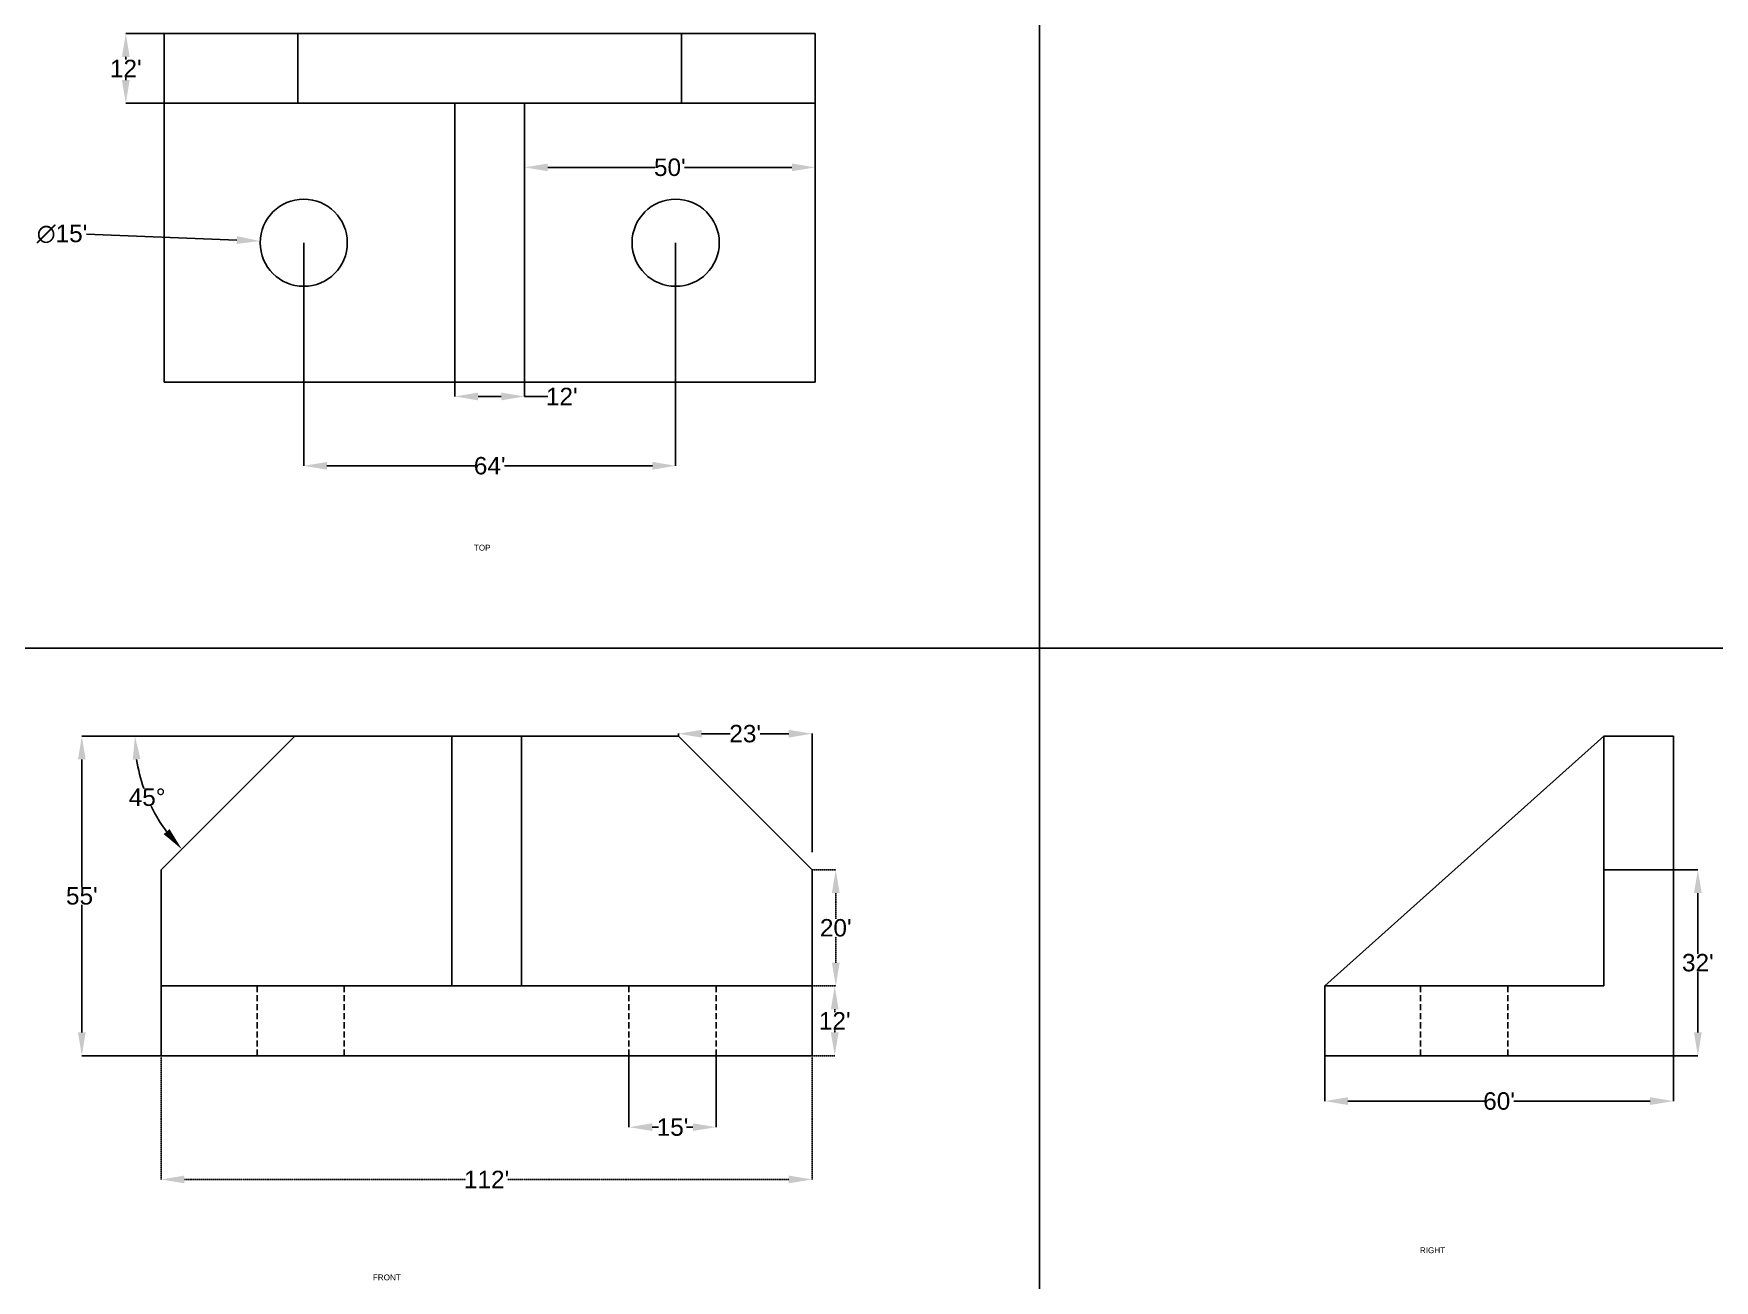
# Model space of a CAD drawing. Header units: feet. Extents: x 342 to 3812, y 47 to 2622.
import ezdxf
from ezdxf.enums import TextEntityAlignment as Align

# ---------------------------------------------------------------- set-up
doc = ezdxf.new("R2010")
doc.units = ezdxf.units.FT
doc.header["$MEASUREMENT"] = 0
doc.linetypes.add('HIDDEN', pattern=[0.375, 0.25, -0.125])
doc.layers.add('hidden', color=70, linetype='HIDDEN')
doc.styles.add('Annotative', font='arial.ttf')
doc.styles.get("Standard").update_dxf_attribs({"font": 'arial.ttf'})
doc.dimstyles.get("Standard").update_dxf_attribs({"dimtxt": 36, "dimasz": 48, "dimexe": 0.18, "dimexo": 0.0625, "dimgap": 0.09, "dimtad": 0, "dimtih": 1, "dimtoh": 1, "dimdec": 0, "dimzin": 0, "dimdsep": 46, "dimlunit": 4, "dimtxsty": 'Standard', "dimcen": 0.09, "dimclrd": 3, "dimclre": 3, "dimclrt": 3, "dimadec": 0, "dimazin": 0, "dimtfac": 1, "dimtdec": 0, "dimtofl": 0, "dimtmove": 0, "dimatfit": 3, "dimfxl": 1, "dimtolj": 1, "dimtzin": 0, "dimarcsym": 0})

# ---------------------------------------------------------------- blocks, each defined once
blk = doc.blocks.new('*D1')
at = {"color": 3, "lineweight": -2, "transparency": 16777216}
for p, q in [((3727.9, 894.6), (3778.5, 894.6)), ((3778.3, 846.6), (3778.3, 721.1)), ((3778.3, 558.6), (3778.3, 684.1)), ((3727.9, 510.6), (3778.5, 510.6))]:
    blk.add_line(p, q, dxfattribs=at)
at = {"color": 3, "transparency": 16777216}
for points in [[(3770.3, 846.6), (3786.3, 846.6), (3778.3, 894.6)], [(3770.3, 558.6), (3786.3, 558.6), (3778.3, 510.6)]]:
    blk.add_solid(points, dxfattribs=at)
at = {"layer": 'Defpoints', "color": 0, "transparency": 16777216}
for p in [(3727.8, 894.6), (3778.3, 894.6), (3727.8, 510.6)]:
    blk.add_point(p, dxfattribs=at)
at = {"color": 3, "transparency": 16777216, "insert": (3778.3, 702.6), "char_height": 36, "attachment_point": 5}
blk.add_mtext("\\A1;32'", dxfattribs=at)
blk = doc.blocks.new('*D2')
at = {"layer": 'Defpoints', "color": 0, "transparency": 16777216}
for p in [(605.1, 510.6), (1949.1, 510.6), (1949.1, 255)]:
    blk.add_point(p, dxfattribs=at)
at = {"layer": 'hidden', "color": 3, "lineweight": -2, "transparency": 16777216}
for p, q in [((605.1, 510.5), (605.1, 254.8)), ((1949.1, 510.5), (1949.1, 254.8)), ((653.1, 255), (1234.2, 255)), ((1901.1, 255), (1320.1, 255))]:
    blk.add_line(p, q, dxfattribs=at)
at = {"layer": 'hidden', "color": 3, "transparency": 16777216}
for points in [[(653.1, 263), (653.1, 247), (605.1, 255)], [(1901.1, 263), (1901.1, 247), (1949.1, 255)]]:
    blk.add_solid(points, dxfattribs=at)
at = {"layer": 'hidden', "color": 3, "transparency": 16777216, "insert": (1277.1, 255), "char_height": 36, "attachment_point": 5}
blk.add_mtext("\\A1;112'", dxfattribs=at)
blk = doc.blocks.new('*D3')
at = {"layer": 'Defpoints', "color": 0, "transparency": 16777216}
for p in [(1949.1, 894.6), (1949.1, 654.6), (1998.1, 654.6)]:
    blk.add_point(p, dxfattribs=at)
at = {"layer": 'hidden', "color": 3, "lineweight": -2, "transparency": 16777216}
for p, q in [((1949.2, 894.6), (1998.3, 894.6)), ((1998.1, 846.6), (1998.1, 793.1)), ((1998.1, 702.6), (1998.1, 756.1)), ((1949.2, 654.6), (1998.3, 654.6))]:
    blk.add_line(p, q, dxfattribs=at)
at = {"layer": 'hidden', "color": 3, "transparency": 16777216}
for points in [[(1990.1, 846.6), (2006.1, 846.6), (1998.1, 894.6)], [(1990.1, 702.6), (2006.1, 702.6), (1998.1, 654.6)]]:
    blk.add_solid(points, dxfattribs=at)
at = {"layer": 'hidden', "color": 3, "transparency": 16777216, "insert": (1998.1, 774.6), "char_height": 36, "attachment_point": 5}
blk.add_mtext("\\A1;20'", dxfattribs=at)
blk = doc.blocks.new('*D5')
at = {"layer": 'Defpoints', "color": 0, "transparency": 16777216}
for p in [(1949.1, 654.6), (1949.1, 510.6), (1996, 510.6)]:
    blk.add_point(p, dxfattribs=at)
at = {"layer": 'hidden', "color": 3, "lineweight": -2, "transparency": 16777216}
for p, q in [((1949.2, 654.6), (1996.2, 654.6)), ((1996, 606.6), (1996, 600.8)), ((1996, 558.6), (1996, 564.4)), ((1949.2, 510.6), (1996.2, 510.6))]:
    blk.add_line(p, q, dxfattribs=at)
at = {"layer": 'hidden', "color": 3, "transparency": 16777216}
for points in [[(1988, 606.6), (2004, 606.6), (1996, 654.6)], [(1988, 558.6), (2004, 558.6), (1996, 510.6)]]:
    blk.add_solid(points, dxfattribs=at)
at = {"layer": 'hidden', "color": 3, "transparency": 16777216, "insert": (1996, 582.6), "char_height": 36, "attachment_point": 5}
blk.add_mtext("\\A1;12'", dxfattribs=at)
blk = doc.blocks.new('*D6')
at = {"color": 3, "lineweight": -2, "transparency": 16777216}
for p, q in [((881.1, 1170.6), (441.2, 1170.6)), ((441.3, 1122.6), (441.3, 859)), ((441.3, 558.6), (441.3, 822.2)), ((605.1, 510.6), (441.2, 510.6))]:
    blk.add_line(p, q, dxfattribs=at)
at = {"color": 3, "transparency": 16777216}
for points in [[(433.3, 1122.6), (449.3, 1122.6), (441.3, 1170.6)], [(433.3, 558.6), (449.3, 558.6), (441.3, 510.6)]]:
    blk.add_solid(points, dxfattribs=at)
at = {"layer": 'Defpoints', "color": 0, "transparency": 16777216}
for p in [(881.1, 1170.6), (441.3, 510.6), (605.1, 510.6)]:
    blk.add_point(p, dxfattribs=at)
at = {"color": 3, "transparency": 16777216, "insert": (441.3, 840.6), "char_height": 36, "attachment_point": 5}
blk.add_mtext("\\A1;55'", dxfattribs=at)
blk = doc.blocks.new('*D8')
at = {"color": 3, "lineweight": -2, "transparency": 16777216}
for p, q in [((1571.1, 510.5), (1571.1, 362.8)), ((1751.1, 510.5), (1751.1, 362.8)), ((1619.1, 363), (1632.2, 363)), ((1703.1, 363), (1690.1, 363))]:
    blk.add_line(p, q, dxfattribs=at)
at = {"color": 3, "transparency": 16777216}
for points in [[(1619.1, 371), (1619.1, 355), (1571.1, 363)], [(1703.1, 371), (1703.1, 355), (1751.1, 363)]]:
    blk.add_solid(points, dxfattribs=at)
at = {"layer": 'Defpoints', "color": 0, "transparency": 16777216}
for p in [(1571.1, 510.6), (1751.1, 510.6), (1751.1, 363)]:
    blk.add_point(p, dxfattribs=at)
at = {"color": 3, "transparency": 16777216, "insert": (1661.1, 363), "char_height": 36, "attachment_point": 5}
blk.add_mtext("\\A1;15'", dxfattribs=at)
blk = doc.blocks.new('*D10')
at = {"color": 3, "lineweight": -2, "transparency": 16777216}
for p, q in [((3007.8, 510.5), (3007.8, 416.7)), ((3727.8, 510.5), (3727.8, 416.7)), ((3055.8, 416.8), (3337.1, 416.8)), ((3679.8, 416.8), (3398.6, 416.8))]:
    blk.add_line(p, q, dxfattribs=at)
at = {"color": 3, "transparency": 16777216}
for points in [[(3055.8, 424.8), (3055.8, 408.8), (3007.8, 416.8)], [(3679.8, 424.8), (3679.8, 408.8), (3727.8, 416.8)]]:
    blk.add_solid(points, dxfattribs=at)
at = {"layer": 'Defpoints', "color": 0, "transparency": 16777216}
for p in [(3007.8, 510.6), (3727.8, 510.6), (3727.8, 416.8)]:
    blk.add_point(p, dxfattribs=at)
at = {"color": 3, "transparency": 16777216, "insert": (3367.8, 416.8), "char_height": 36, "attachment_point": 5}
blk.add_mtext("\\A1;60'", dxfattribs=at)
blk = doc.blocks.new('*D15')
at = {"color": 3, "lineweight": -2, "transparency": 16777216}
for p, q in [((611.4, 2621.8), (531.9, 2621.8)), ((532.1, 2573.8), (532.1, 2568)), ((532.1, 2525.8), (532.1, 2531.7)), ((611.4, 2477.8), (531.9, 2477.8))]:
    blk.add_line(p, q, dxfattribs=at)
at = {"color": 3, "transparency": 16777216}
for points in [[(524.1, 2573.8), (540.1, 2573.8), (532.1, 2621.8)], [(524.1, 2525.8), (540.1, 2525.8), (532.1, 2477.8)]]:
    blk.add_solid(points, dxfattribs=at)
at = {"layer": 'Defpoints', "color": 0, "transparency": 16777216}
for p in [(611.5, 2621.8), (532.1, 2477.8), (611.5, 2477.8)]:
    blk.add_point(p, dxfattribs=at)
at = {"color": 3, "transparency": 16777216, "insert": (532.1, 2549.8), "char_height": 36, "attachment_point": 5}
blk.add_mtext("\\A1;12'", dxfattribs=at)
blk = doc.blocks.new('*D16')
at = {"color": 3, "lineweight": -2, "transparency": 16777216}
for p, q in [((450.6, 2207.8), (761.6, 2195.3)), ((899.4, 2189.8), (899.5, 2189.8)), ((899.5, 2189.7), (899.5, 2189.9))]:
    blk.add_line(p, q, dxfattribs=at)
at = {"color": 3, "transparency": 16777216}
blk.add_solid([(761.9, 2203.3), (761.2, 2187.4), (809.5, 2193.4)], dxfattribs=at)
at = {"layer": 'Defpoints', "color": 0, "transparency": 16777216}
for p in [(809.5, 2193.4), (989.4, 2186.2)]:
    blk.add_point(p, dxfattribs=at)
at = {"color": 3, "transparency": 16777216, "insert": (400.4, 2207.8), "char_height": 36, "attachment_point": 5}
blk.add_mtext("\\A1;∅15'", dxfattribs=at)
blk = doc.blocks.new('*D17')
at = {"color": 3, "lineweight": -2, "transparency": 16777216}
for p, q in [((1211.5, 1901.8), (1211.5, 1872.1)), ((1355.5, 1901.8), (1355.5, 1872.1)), ((1259.5, 1872.3), (1307.5, 1872.3)), ((1355.5, 1872.3), (1403.5, 1872.3))]:
    blk.add_line(p, q, dxfattribs=at)
at = {"color": 3, "transparency": 16777216}
for points in [[(1259.5, 1880.3), (1259.5, 1864.3), (1211.5, 1872.3)], [(1307.5, 1880.3), (1307.5, 1864.3), (1355.5, 1872.3)]]:
    blk.add_solid(points, dxfattribs=at)
at = {"layer": 'Defpoints', "color": 0, "transparency": 16777216}
for p in [(1211.5, 1901.8), (1355.5, 1901.8), (1355.5, 1872.3)]:
    blk.add_point(p, dxfattribs=at)
at = {"color": 3, "transparency": 16777216, "insert": (1432.4, 1872.3), "char_height": 36, "attachment_point": 5}
blk.add_mtext("\\A1;12'", dxfattribs=at)
blk = doc.blocks.new('*D19')
at = {"color": 3, "lineweight": -2, "transparency": 16777216}
for p, q in [((1355.5, 2349.3), (1355.5, 2345.3)), ((1403.5, 2345.5), (1624.8, 2345.5)), ((1907.5, 2345.5), (1686.1, 2345.5)), ((1955.5, 2349.3), (1955.5, 2345.3))]:
    blk.add_line(p, q, dxfattribs=at)
at = {"color": 3, "transparency": 16777216}
for points in [[(1403.5, 2353.5), (1403.5, 2337.5), (1355.5, 2345.5)], [(1907.5, 2353.5), (1907.5, 2337.5), (1955.5, 2345.5)]]:
    blk.add_solid(points, dxfattribs=at)
at = {"layer": 'Defpoints', "color": 0, "transparency": 16777216}
for p in [(1355.5, 2349.4), (1955.5, 2349.4), (1955.5, 2345.5)]:
    blk.add_point(p, dxfattribs=at)
at = {"color": 3, "transparency": 16777216, "insert": (1655.5, 2345.5), "char_height": 36, "attachment_point": 5}
blk.add_mtext("\\A1;50'", dxfattribs=at)
blk = doc.blocks.new('*D20')
at = {"color": 3, "lineweight": -2, "transparency": 16777216}
for p, q in [((1673.1, 1170.7), (1673.1, 1175.9)), ((1721.1, 1175.7), (1780.2, 1175.7)), ((1901.1, 1175.7), (1842.1, 1175.7)), ((1949.1, 930.7), (1949.1, 1175.9))]:
    blk.add_line(p, q, dxfattribs=at)
at = {"color": 3, "transparency": 16777216}
for points in [[(1721.1, 1183.7), (1721.1, 1167.7), (1673.1, 1175.7)], [(1901.1, 1183.7), (1901.1, 1167.7), (1949.1, 1175.7)]]:
    blk.add_solid(points, dxfattribs=at)
at = {"layer": 'Defpoints', "color": 0, "transparency": 16777216}
for p in [(1673.1, 1170.6), (1949.1, 1175.7), (1949.1, 930.6)]:
    blk.add_point(p, dxfattribs=at)
at = {"color": 3, "transparency": 16777216, "insert": (1811.1, 1175.7), "char_height": 36, "attachment_point": 5}
blk.add_mtext("\\A1;23'", dxfattribs=at)
blk = doc.blocks.new('*D21')
at = {"color": 3, "lineweight": -2, "transparency": 16777216}
blk.add_line((881.1, 1170.6), (550.8, 1170.6), dxfattribs=at)
for start, end in [(188.3377, 199.0843), (206.0024, 216.6623)]:
    blk.add_arc((881.1, 1170.6), 330.1, start, end, dxfattribs=at)
at = {"color": 3, "transparency": 16777216}
for points in [[(546.5, 1122.2), (562.5, 1123.3), (551, 1170.6)], [(622.4, 978.7), (610.3, 968.3), (647.7, 937.2)]]:
    blk.add_solid(points, dxfattribs=at)
at = {"layer": 'Defpoints', "color": 0, "transparency": 16777216}
for p in [(881.1, 1170.6), (881.1, 1170.6), (1673.1, 1170.6), (562.2, 1085.2), (605.1, 894.6)]:
    blk.add_point(p, dxfattribs=at)
at = {"color": 3, "transparency": 16777216, "insert": (576.1, 1044.3), "char_height": 36, "attachment_point": 5}
blk.add_mtext('\\A1;45°', dxfattribs=at)
blk = doc.blocks.new('*D22')
at = {"color": 3, "lineweight": -2, "transparency": 16777216}
for p, q in [((899.5, 2189.8), (899.5, 1729)), ((1667.5, 2189.8), (1667.5, 1729)), ((947.5, 1729.1), (1252.7, 1729.1)), ((1619.5, 1729.1), (1314.2, 1729.1))]:
    blk.add_line(p, q, dxfattribs=at)
at = {"color": 3, "transparency": 16777216}
for points in [[(947.5, 1737.1), (947.5, 1721.1), (899.5, 1729.1)], [(1619.5, 1737.1), (1619.5, 1721.1), (1667.5, 1729.1)]]:
    blk.add_solid(points, dxfattribs=at)
at = {"layer": 'Defpoints', "color": 0, "transparency": 16777216}
for p in [(899.5, 2189.9), (1667.5, 2189.8), (1667.5, 1729.1)]:
    blk.add_point(p, dxfattribs=at)
at = {"color": 3, "transparency": 16777216, "insert": (1283.5, 1729.1), "char_height": 36, "attachment_point": 5}
blk.add_mtext("\\A1;64'", dxfattribs=at)

msp = doc.modelspace()

# ---------------------------------------------------------------- linework, layer by layer
for p, q in [((1955.5, 2621.8), (611.5, 2621.8)), ((611.5, 2621.8), (611.5, 1901.8)), ((887.5, 2621.8), (887.5, 2477.8)), ((1679.5, 2621.8), (1679.5, 2477.8)), ((1955.5, 1901.8), (1955.5, 2621.8)), ((1955.5, 2477.8), (611.5, 2477.8)), ((1211.5, 1901.8), (1211.5, 2477.8)), ((1355.5, 2477.8), (1355.5, 1901.8)), ((611.5, 1901.8), (1955.5, 1901.8)), ((881.1, 1170.6), (605.1, 894.6)), ((1673.1, 1170.6), (881.1, 1170.6)), ((1205.1, 654.6), (1205.1, 1170.6)), ((1205.1, 1170.6), (1349.1, 1170.6)), ((1349.1, 1170.6), (1349.1, 654.6)), ((1673.1, 1170.6), (1949.1, 894.6)), ((3007.8, 654.6), (3583.8, 1170.6)), ((3727.8, 1170.6), (3583.8, 1170.6)), ((3583.8, 1170.6), (3583.8, 654.6)), ((3727.8, 894.6), (3727.8, 1170.6)), ((605.1, 798.6), (605.1, 894.6)), ((1949.1, 894.6), (1949.1, 654.6)), ((3727.8, 894.6), (3583.8, 894.6)), ((3727.8, 510.6), (3727.8, 894.6)), ((605.1, 654.6), (605.1, 798.6)), ((605.1, 654.6), (1949.1, 654.6)), ((605.1, 654.6), (605.1, 510.6)), ((1949.1, 654.6), (1949.1, 510.6)), ((3583.8, 654.6), (3007.8, 654.6)), ((3007.8, 654.6), (3007.8, 510.6)), ((605.1, 510.6), (1949.1, 510.6)), ((3007.8, 510.6), (3727.8, 510.6))]:
    msp.add_line(p, q)
for direction in [(0, 1), (-1, 0)]:
    msp.add_xline((2418.5, 1352.4), direction)
for centre in [(899.5, 2189.8), (1667.5, 2189.8)]:
    msp.add_circle(centre, 90)
at = {"layer": 'hidden', "ltscale": 50}
for p, q in [((803.1, 654.6), (803.1, 510.6)), ((983.1, 654.6), (983.1, 510.6)), ((1571.1, 654.6), (1571.1, 510.6)), ((1751.1, 654.6), (1751.1, 510.6)), ((3205.8, 654.6), (3205.8, 510.6)), ((3385.8, 654.6), (3385.8, 510.6))]:
    msp.add_line(p, q, dxfattribs=at)

# ---------------------------------------------------------------- texts
for s, p in [('TOP', (1268, 1554)), ('RIGHT', (3230.4, 102.8)), ('FRONT', (1071.1, 46.7))]:
    msp.add_text(s, height=12).set_placement(p, align=Align.CENTER)
at = {"insert": (852.5, 1596), "char_height": 0.2, "width": 820.841, "attachment_point": 1, "style": 'Annotative'}
msp.add_mtext('TOP', dxfattribs=at)

# ---------------------------------------------------------------- dimensions: what is measured, and where the dimension line sits
for base, p1, p2, picture, middle in [((532.1, 2477.8), (611.5, 2621.8), (611.5, 2477.8), '*D15', (532.1, 2549.8)), ((441.3, 510.6), (881.1, 1170.6), (605.1, 510.6), '*D6', (441.3, 840.6)), ((3778.3, 894.6), (3727.8, 510.6), (3727.8, 894.6), '*D1', (3778.3, 702.6))]:
    dim = msp.add_linear_dim(base=base, p1=p1, p2=p2, angle=90, dimstyle='Standard')
    dim.commit()
    dim.dimension.update_dxf_attribs({"geometry": picture, "text_midpoint": middle})
for base, p1, p2, picture, middle in [((1955.5, 2345.5), (1355.5, 2349.4), (1955.5, 2349.4), '*D19', (1655.5, 2345.5)), ((1667.5, 1729.1), (899.5, 2189.9), (1667.5, 2189.8), '*D22', (1283.5, 1729.1)), ((1355.5, 1872.3), (1211.5, 1901.8), (1355.5, 1901.8), '*D17', (1432.4, 1872.3)), ((1949.1, 1175.7), (1673.1, 1170.6), (1949.1, 930.6), '*D20', (1811.1, 1175.7)), ((1751.1, 363), (1571.1, 510.6), (1751.1, 510.6), '*D8', (1661.1, 363)), ((3727.8, 416.8), (3007.8, 510.6), (3727.8, 510.6), '*D10', (3367.8, 416.8))]:
    dim = msp.add_linear_dim(base=base, p1=p1, p2=p2, dimstyle='Standard')
    dim.commit()
    dim.dimension.update_dxf_attribs({"geometry": picture, "text_midpoint": middle})
dim = msp.add_diameter_dim_2p(p1=(989.4, 2186.2), p2=(809.5, 2193.4), dimstyle='Standard')
dim.commit()
dim.dimension.update_dxf_attribs({"geometry": '*D16', "text_midpoint": (450.6, 2207.8), "dimtype": 163})
dim = msp.add_angular_dim_2l(base=(562.2, 1085.2), line1=((1673.1, 1170.6), (881.1, 1170.6)), line2=((881.1, 1170.6), (605.1, 894.6)), dimstyle='Standard')
dim.commit()
dim.dimension.update_dxf_attribs({"geometry": '*D21', "text_midpoint": (576.1, 1044.3)})
at = {"layer": 'hidden'}
for base, p1, p2, picture, middle in [((1998.1, 654.6), (1949.1, 894.6), (1949.1, 654.6), '*D3', (1998.1, 774.6)), ((1996, 510.6), (1949.1, 654.6), (1949.1, 510.6), '*D5', (1996, 582.6))]:
    dim = msp.add_linear_dim(base=base, p1=p1, p2=p2, angle=90, dimstyle='Standard', dxfattribs=at)
    dim.commit()
    dim.dimension.update_dxf_attribs({"geometry": picture, "text_midpoint": middle})
dim = msp.add_linear_dim(base=(1949.1, 255), p1=(605.1, 510.6), p2=(1949.1, 510.6), dimstyle='Standard', dxfattribs=at)
dim.commit()
dim.dimension.update_dxf_attribs({"geometry": '*D2', "text_midpoint": (1277.1, 255), "dimtype": 160})

doc.saveas('drawing.dxf')
